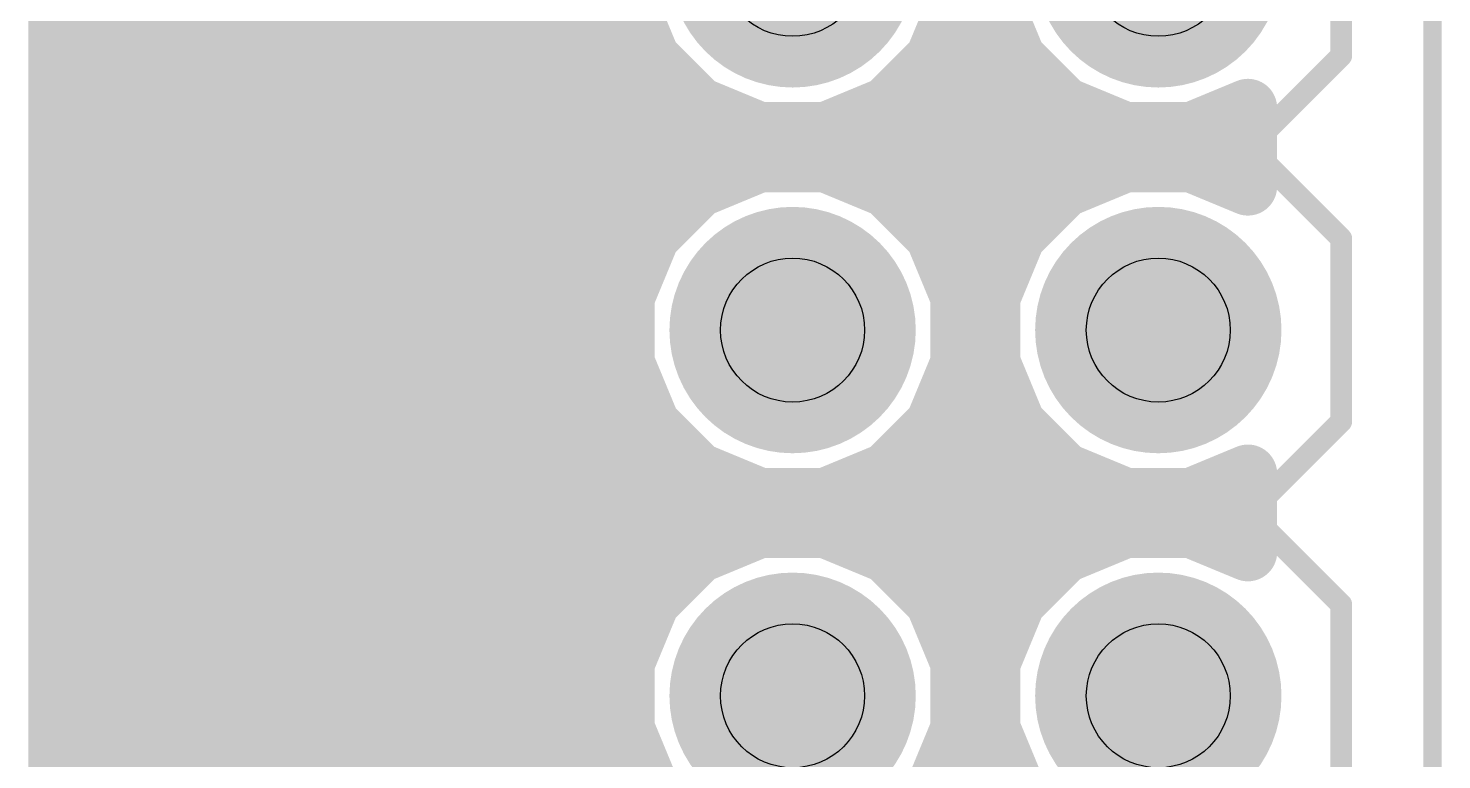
# Model space of a CAD drawing. Extents: x -0.1 to 54.7, y 0 to 86.4.
# Drawn here: x 44.86 to 54.67, y 59.25 to 64.33 of the extents above; entities that cross this region are included whole.
import ezdxf

# ---------------------------------------------------------------- set-up
doc = ezdxf.new("R2010")
doc.units = 0
for name, color, linetype in [('1', 22, 'CONTINUOUS'), ('16', 175, 'CONTINUOUS'), ('17', 82, 'CONTINUOUS'), ('20', 7, 'CONTINUOUS'), ('21', 253, 'CONTINUOUS'), ('29', 253, 'CONTINUOUS'), ('30', 253, 'CONTINUOUS'), ('44', 253, 'CONTINUOUS'), ('51', 253, 'CONTINUOUS')]:
    doc.layers.add(name, color=color, linetype=linetype)

# ---------------------------------------------------------------- blocks, each defined once
blk = doc.blocks.new('RECT')
blk.add_solid([(-0.5, -0.5), (0.5, -0.5), (-0.5, 0.5), (0.5, 0.5)])
blk = doc.blocks.new('ROUNDP')
at = {"const_width": 0.5}
blk.add_lwpolyline([(0, -0.25, 1), (0, 0.25, 1), (0, -0.25)], format="xyb", dxfattribs=at)

msp = doc.modelspace()

# ---------------------------------------------------------------- linework, layer by layer
at = {"layer": '1', "const_width": 0.4064}
for points in [[(46.3296, 49.7825), (46.3296, 76.3213)], [(45.72, 76.2), (45.72, 49.53)], [(49.0046, 64.5392), (49.1813, 64.1127)], [(51.1487, 64.1127), (51.3254, 64.5392)], [(51.5446, 64.5392), (51.7213, 64.1127)], [(46.3296, 64.2112), (49.1405, 64.2112)], [(51.1895, 64.2112), (51.6805, 64.2112)], [(49.1813, 64.1127), (49.5077, 63.7863)], [(50.8223, 63.7863), (51.1487, 64.1127)], [(51.7213, 64.1127), (52.0477, 63.7863)], [(46.3296, 63.8048), (49.4891, 63.8048)], [(50.8409, 63.8048), (52.0291, 63.8048)], [(49.5077, 63.7863), (49.9342, 63.6096)], [(50.3958, 63.6096), (50.8223, 63.7863)], [(52.0477, 63.7863), (52.4742, 63.6096)], [(52.9358, 63.6096), (53.3273, 63.7718)], [(53.3273, 63.7718), (53.3273, 63.2282)], [(49.9342, 63.6096), (50.3958, 63.6096)], [(52.4742, 63.6096), (52.9358, 63.6096)], [(46.3296, 63.3984), (53.3273, 63.3984)], [(49.9342, 63.3904), (49.5077, 63.2137)], [(50.3958, 63.3904), (49.9342, 63.3904)], [(50.8223, 63.2137), (50.3958, 63.3904)], [(52.4742, 63.3904), (52.0477, 63.2137)], [(52.9358, 63.3904), (52.4742, 63.3904)], [(53.3273, 63.2282), (52.9358, 63.3904)], [(49.5077, 63.2137), (49.1813, 62.8873)], [(51.1487, 62.8873), (50.8223, 63.2137)], [(52.0477, 63.2137), (51.7213, 62.8873)], [(46.3296, 62.992), (49.2859, 62.992)], [(51.0441, 62.992), (51.8259, 62.992)], [(49.1813, 62.8873), (49.0046, 62.4608)], [(51.3254, 62.4608), (51.1487, 62.8873)], [(51.7213, 62.8873), (51.5446, 62.4608)], [(46.3296, 62.5856), (49.0563, 62.5856)], [(51.2737, 62.5856), (51.5963, 62.5856)], [(49.0046, 62.4608), (49.0046, 61.9992)], [(51.3254, 61.9992), (51.3254, 62.4608)], [(51.5446, 62.4608), (51.5446, 61.9992)], [(46.3296, 62.1792), (49.0046, 62.1792)], [(51.3254, 62.1792), (51.5446, 62.1792)], [(49.0046, 61.9992), (49.1813, 61.5727)], [(51.1487, 61.5727), (51.3254, 61.9992)], [(51.5446, 61.9992), (51.7213, 61.5727)], [(46.3296, 61.7728), (49.0984, 61.7728)], [(51.2316, 61.7728), (51.6384, 61.7728)], [(49.1813, 61.5727), (49.5077, 61.2463)], [(50.8223, 61.2463), (51.1487, 61.5727)], [(51.7213, 61.5727), (52.0477, 61.2463)], [(46.3296, 61.3664), (49.3875, 61.3664)], [(50.9425, 61.3664), (51.9275, 61.3664)], [(49.5077, 61.2463), (49.9342, 61.0696)], [(50.3958, 61.0696), (50.8223, 61.2463)], [(52.0477, 61.2463), (52.4742, 61.0696)], [(52.9358, 61.0696), (53.3273, 61.2318)], [(53.3273, 61.2318), (53.3273, 60.6882)], [(49.9342, 61.0696), (50.3958, 61.0696)], [(52.4742, 61.0696), (52.9358, 61.0696)], [(46.3296, 60.96), (53.3273, 60.96)], [(49.9342, 60.8504), (49.5077, 60.6737)], [(50.3958, 60.8504), (49.9342, 60.8504)], [(50.8223, 60.6737), (50.3958, 60.8504)], [(52.4742, 60.8504), (52.0477, 60.6737)], [(52.9358, 60.8504), (52.4742, 60.8504)], [(53.3273, 60.6882), (52.9358, 60.8504)], [(49.5077, 60.6737), (49.1813, 60.3473)], [(51.1487, 60.3473), (50.8223, 60.6737)], [(52.0477, 60.6737), (51.7213, 60.3473)], [(46.3296, 60.5536), (49.3875, 60.5536)], [(50.9425, 60.5536), (51.9275, 60.5536)], [(49.1813, 60.3473), (49.0046, 59.9208)], [(51.3254, 59.9208), (51.1487, 60.3473)], [(51.7213, 60.3473), (51.5446, 59.9208)], [(46.3296, 60.1472), (49.0984, 60.1472)], [(51.2316, 60.1472), (51.6384, 60.1472)], [(49.0046, 59.9208), (49.0046, 59.4592)], [(51.3254, 59.4592), (51.3254, 59.9208)], [(51.5446, 59.9208), (51.5446, 59.4592)], [(46.3296, 59.7408), (49.0046, 59.7408)], [(51.3254, 59.7408), (51.5446, 59.7408)], [(49.0046, 59.4592), (49.1813, 59.0327)], [(51.1487, 59.0327), (51.3254, 59.4592)], [(51.5446, 59.4592), (51.7213, 59.0327)], [(46.3296, 59.3344), (49.0563, 59.3344)], [(51.2737, 59.3344), (51.5963, 59.3344)]]:
    msp.add_lwpolyline(points, dxfattribs=at)
at = {"layer": '1', "const_width": 0.2032}
for points in [[(46.3296, 64.3128, 1), (46.3296, 64.1096)], [(49.1405, 64.1096, 1), (49.1405, 64.3128)], [(51.1895, 64.3128, 1), (51.1895, 64.1096)], [(51.6805, 64.1096, 1), (51.6805, 64.3128)], [(49.2531, 64.1845, 1), (49.1094, 64.0408)], [(51.2206, 64.0408, 1), (51.0769, 64.1845)], [(51.7931, 64.1845, 1), (51.6494, 64.0408)], [(49.0874, 64.0738, 1), (49.2751, 64.1516)], [(51.0549, 64.1516, 1), (51.2426, 64.0738)], [(51.6274, 64.0738, 1), (51.8151, 64.1516)], [(46.3296, 63.9064, 1), (46.3296, 63.7032)], [(49.4891, 63.7032, 1), (49.4891, 63.9064)], [(50.8409, 63.9064, 1), (50.8409, 63.7032)], [(52.0291, 63.7032, 1), (52.0291, 63.9064)], [(49.5466, 63.8801, 1), (49.4688, 63.6924)], [(49.4358, 63.7144, 1), (49.5795, 63.8581)], [(50.7505, 63.8581, 1), (50.8942, 63.7144)], [(50.8612, 63.6924, 1), (50.7834, 63.8801)], [(52.0866, 63.8801, 1), (52.0088, 63.6924)], [(51.9758, 63.7144, 1), (52.1195, 63.8581)], [(53.4289, 63.7718, 1), (53.2257, 63.7718)], [(53.3662, 63.6779, 1), (53.2884, 63.8656)], [(49.9342, 63.7112, 1), (49.9342, 63.508)], [(50.3958, 63.508, 1), (50.3958, 63.7112)], [(52.4742, 63.7112, 1), (52.4742, 63.508)], [(52.9358, 63.508, 1), (52.9358, 63.7112)], [(49.8953, 63.5157, 1), (49.9731, 63.7035)], [(50.3569, 63.7035, 1), (50.4347, 63.5157)], [(52.4353, 63.5157, 1), (52.5131, 63.7035)], [(52.8969, 63.7035, 1), (52.9747, 63.5157)], [(46.3296, 63.5, 1), (46.3296, 63.2968)], [(49.9342, 63.492, 1), (49.9342, 63.2888)], [(49.9731, 63.2965, 1), (49.8953, 63.4843)], [(50.4347, 63.4843, 1), (50.3569, 63.2965)], [(50.3958, 63.2888, 1), (50.3958, 63.492)], [(52.4742, 63.492, 1), (52.4742, 63.2888)], [(52.5131, 63.2965, 1), (52.4353, 63.4843)], [(52.9747, 63.4843, 1), (52.8969, 63.2965)], [(52.9358, 63.2888, 1), (52.9358, 63.492)], [(53.3273, 63.2968, 1), (53.3273, 63.5)], [(53.2884, 63.1344, 1), (53.3662, 63.3221)], [(49.4688, 63.3076, 1), (49.5466, 63.1199)], [(49.5795, 63.1419, 1), (49.4358, 63.2856)], [(50.8942, 63.2856, 1), (50.7505, 63.1419)], [(50.7834, 63.1199, 1), (50.8612, 63.3076)], [(52.0088, 63.3076, 1), (52.0866, 63.1199)], [(52.1195, 63.1419, 1), (51.9758, 63.2856)], [(53.2257, 63.2282, 1), (53.4289, 63.2282)], [(46.3296, 63.0936, 1), (46.3296, 62.8904)], [(49.2859, 62.8904, 1), (49.2859, 63.0936)], [(51.0441, 63.0936, 1), (51.0441, 62.8904)], [(51.8259, 62.8904, 1), (51.8259, 63.0936)], [(49.1094, 62.9592, 1), (49.2531, 62.8155)], [(49.2751, 62.8484, 1), (49.0874, 62.9262)], [(51.2426, 62.9262, 1), (51.0549, 62.8484)], [(51.0769, 62.8155, 1), (51.2206, 62.9592)], [(51.6494, 62.9592, 1), (51.7931, 62.8155)], [(51.8151, 62.8484, 1), (51.6274, 62.9262)], [(46.3296, 62.6872, 1), (46.3296, 62.484)], [(49.0563, 62.484, 1), (49.0563, 62.6872)], [(51.2737, 62.6872, 1), (51.2737, 62.484)], [(51.5963, 62.484, 1), (51.5963, 62.6872)], [(49.1062, 62.4608, 1), (48.903, 62.4608)], [(51.427, 62.4608, 1), (51.2238, 62.4608)], [(51.6462, 62.4608, 1), (51.443, 62.4608)], [(48.9107, 62.4997, 1), (49.0985, 62.4219)], [(51.2315, 62.4219, 1), (51.4193, 62.4997)], [(51.4507, 62.4997, 1), (51.6385, 62.4219)], [(46.3296, 62.2808, 1), (46.3296, 62.0776)], [(49.0046, 62.0776, 1), (49.0046, 62.2808)], [(51.3254, 62.2808, 1), (51.3254, 62.0776)], [(51.5446, 62.0776, 1), (51.5446, 62.2808)], [(49.0985, 62.0381, 1), (48.9107, 61.9603)], [(51.4193, 61.9603, 1), (51.2315, 62.0381)], [(51.6385, 62.0381, 1), (51.4507, 61.9603)], [(48.903, 61.9992, 1), (49.1062, 61.9992)], [(51.2238, 61.9992, 1), (51.427, 61.9992)], [(51.443, 61.9992, 1), (51.6462, 61.9992)], [(46.3296, 61.8744, 1), (46.3296, 61.6712)], [(49.0984, 61.6712, 1), (49.0984, 61.8744)], [(51.2316, 61.8744, 1), (51.2316, 61.6712)], [(51.6384, 61.6712, 1), (51.6384, 61.8744)], [(49.2531, 61.6445, 1), (49.1094, 61.5008)], [(51.2206, 61.5008, 1), (51.0769, 61.6445)], [(51.7931, 61.6445, 1), (51.6494, 61.5008)], [(49.0874, 61.5338, 1), (49.2751, 61.6116)], [(51.0549, 61.6116, 1), (51.2426, 61.5338)], [(51.6274, 61.5338, 1), (51.8151, 61.6116)], [(46.3296, 61.468, 1), (46.3296, 61.2648)], [(49.3875, 61.2648, 1), (49.3875, 61.468)], [(50.9425, 61.468, 1), (50.9425, 61.2648)], [(51.9275, 61.2648, 1), (51.9275, 61.468)], [(49.5466, 61.3401, 1), (49.4688, 61.1524)], [(49.4358, 61.1744, 1), (49.5795, 61.3181)], [(50.7505, 61.3181, 1), (50.8942, 61.1744)], [(50.8612, 61.1524, 1), (50.7834, 61.3401)], [(52.0866, 61.3401, 1), (52.0088, 61.1524)], [(51.9758, 61.1744, 1), (52.1195, 61.3181)], [(53.4289, 61.2318, 1), (53.2257, 61.2318)], [(53.3662, 61.1379, 1), (53.2884, 61.3256)], [(49.9342, 61.1712, 1), (49.9342, 60.968)], [(49.8953, 60.9757, 1), (49.9731, 61.1635)], [(50.3569, 61.1635, 1), (50.4347, 60.9757)], [(50.3958, 60.968, 1), (50.3958, 61.1712)], [(52.4742, 61.1712, 1), (52.4742, 60.968)], [(52.4353, 60.9757, 1), (52.5131, 61.1635)], [(52.8969, 61.1635, 1), (52.9747, 60.9757)], [(52.9358, 60.968, 1), (52.9358, 61.1712)], [(46.3296, 61.0616, 1), (46.3296, 60.8584)], [(53.3273, 60.8584, 1), (53.3273, 61.0616)], [(49.9342, 60.952, 1), (49.9342, 60.7488)], [(49.9731, 60.7565, 1), (49.8953, 60.9443)], [(50.4347, 60.9443, 1), (50.3569, 60.7565)], [(50.3958, 60.7488, 1), (50.3958, 60.952)], [(52.4742, 60.952, 1), (52.4742, 60.7488)], [(52.5131, 60.7565, 1), (52.4353, 60.9443)], [(52.9747, 60.9443, 1), (52.8969, 60.7565)], [(52.9358, 60.7488, 1), (52.9358, 60.952)], [(49.4688, 60.7676, 1), (49.5466, 60.5799)], [(49.5795, 60.6019, 1), (49.4358, 60.7456)], [(50.8942, 60.7456, 1), (50.7505, 60.6019)], [(50.7834, 60.5799, 1), (50.8612, 60.7676)], [(52.0088, 60.7676, 1), (52.0866, 60.5799)], [(52.1195, 60.6019, 1), (51.9758, 60.7456)], [(53.2884, 60.5944, 1), (53.3662, 60.7821)], [(53.2257, 60.6882, 1), (53.4289, 60.6882)], [(46.3296, 60.6552, 1), (46.3296, 60.452)], [(49.3875, 60.452, 1), (49.3875, 60.6552)], [(50.9425, 60.6552, 1), (50.9425, 60.452)], [(51.9275, 60.452, 1), (51.9275, 60.6552)], [(49.1094, 60.4192, 1), (49.2531, 60.2755)], [(49.2751, 60.3084, 1), (49.0874, 60.3862)], [(51.2426, 60.3862, 1), (51.0549, 60.3084)], [(51.0769, 60.2755, 1), (51.2206, 60.4192)], [(51.6494, 60.4192, 1), (51.7931, 60.2755)], [(51.8151, 60.3084, 1), (51.6274, 60.3862)], [(46.3296, 60.2488, 1), (46.3296, 60.0456)], [(49.0984, 60.0456, 1), (49.0984, 60.2488)], [(51.2316, 60.2488, 1), (51.2316, 60.0456)], [(51.6384, 60.0456, 1), (51.6384, 60.2488)], [(49.1062, 59.9208, 1), (48.903, 59.9208)], [(51.427, 59.9208, 1), (51.2238, 59.9208)], [(51.6462, 59.9208, 1), (51.443, 59.9208)], [(48.9107, 59.9597, 1), (49.0985, 59.8819)], [(51.2315, 59.8819, 1), (51.4193, 59.9597)], [(51.4507, 59.9597, 1), (51.6385, 59.8819)], [(46.3296, 59.8424, 1), (46.3296, 59.6392)], [(49.0046, 59.6392, 1), (49.0046, 59.8424)], [(51.3254, 59.8424, 1), (51.3254, 59.6392)], [(51.5446, 59.6392, 1), (51.5446, 59.8424)], [(49.0985, 59.4981, 1), (48.9107, 59.4203)], [(51.4193, 59.4203, 1), (51.2315, 59.4981)], [(51.6385, 59.4981, 1), (51.4507, 59.4203)], [(46.3296, 59.436, 1), (46.3296, 59.2328)], [(48.903, 59.4592, 1), (49.1062, 59.4592)], [(49.0563, 59.2328, 1), (49.0563, 59.436)], [(51.2737, 59.436, 1), (51.2737, 59.2328)], [(51.2238, 59.4592, 1), (51.427, 59.4592)], [(51.443, 59.4592, 1), (51.6462, 59.4592)], [(51.5963, 59.2328, 1), (51.5963, 59.436)]]:
    msp.add_lwpolyline(points, format="xyb", dxfattribs=at)
at = {"layer": '16', "const_width": 0.4064}
for points in [[(45.0596, 53.5925), (45.0596, 76.3213)], [(49.0046, 64.5392), (49.1813, 64.1127)], [(51.1487, 64.1127), (51.3254, 64.5392)], [(51.5446, 64.5392), (51.7213, 64.1127)], [(45.0596, 64.2112), (49.1405, 64.2112)], [(51.1895, 64.2112), (51.6805, 64.2112)], [(49.1813, 64.1127), (49.5077, 63.7863)], [(50.8223, 63.7863), (51.1487, 64.1127)], [(51.7213, 64.1127), (52.0477, 63.7863)], [(45.0596, 63.8048), (49.4891, 63.8048)], [(50.8409, 63.8048), (52.0291, 63.8048)], [(49.5077, 63.7863), (49.9342, 63.6096)], [(50.3958, 63.6096), (50.8223, 63.7863)], [(52.0477, 63.7863), (52.4742, 63.6096)], [(52.9358, 63.6096), (53.3273, 63.7718)], [(53.3273, 63.7718), (53.3273, 63.2282)], [(49.9342, 63.6096), (50.3958, 63.6096)], [(52.4742, 63.6096), (52.9358, 63.6096)], [(45.0596, 63.3984), (53.3273, 63.3984)], [(49.9342, 63.3904), (49.5077, 63.2137)], [(50.3958, 63.3904), (49.9342, 63.3904)], [(50.8223, 63.2137), (50.3958, 63.3904)], [(52.4742, 63.3904), (52.0477, 63.2137)], [(52.9358, 63.3904), (52.4742, 63.3904)], [(53.3273, 63.2282), (52.9358, 63.3904)], [(49.5077, 63.2137), (49.1813, 62.8873)], [(51.1487, 62.8873), (50.8223, 63.2137)], [(52.0477, 63.2137), (51.7213, 62.8873)], [(45.0596, 62.992), (49.2859, 62.992)], [(51.0441, 62.992), (51.8259, 62.992)], [(49.1813, 62.8873), (49.0046, 62.4608)], [(51.3254, 62.4608), (51.1487, 62.8873)], [(51.7213, 62.8873), (51.5446, 62.4608)], [(45.0596, 62.5856), (49.0563, 62.5856)], [(51.2737, 62.5856), (51.5963, 62.5856)], [(49.0046, 62.4608), (49.0046, 61.9992)], [(51.3254, 61.9992), (51.3254, 62.4608)], [(51.5446, 62.4608), (51.5446, 61.9992)], [(45.0596, 62.1792), (49.0046, 62.1792)], [(51.3254, 62.1792), (51.5446, 62.1792)], [(49.0046, 61.9992), (49.1813, 61.5727)], [(51.1487, 61.5727), (51.3254, 61.9992)], [(51.5446, 61.9992), (51.7213, 61.5727)], [(45.0596, 61.7728), (49.0984, 61.7728)], [(51.2316, 61.7728), (51.6384, 61.7728)], [(49.1813, 61.5727), (49.5077, 61.2463)], [(50.8223, 61.2463), (51.1487, 61.5727)], [(51.7213, 61.5727), (52.0477, 61.2463)], [(45.0596, 61.3664), (49.3875, 61.3664)], [(50.9425, 61.3664), (51.9275, 61.3664)], [(49.5077, 61.2463), (49.9342, 61.0696)], [(50.3958, 61.0696), (50.8223, 61.2463)], [(52.0477, 61.2463), (52.4742, 61.0696)], [(52.9358, 61.0696), (53.3273, 61.2318)], [(53.3273, 61.2318), (53.3273, 60.6882)], [(49.9342, 61.0696), (50.3958, 61.0696)], [(52.4742, 61.0696), (52.9358, 61.0696)], [(45.0596, 60.96), (53.3273, 60.96)], [(49.9342, 60.8504), (49.5077, 60.6737)], [(50.3958, 60.8504), (49.9342, 60.8504)], [(50.8223, 60.6737), (50.3958, 60.8504)], [(52.4742, 60.8504), (52.0477, 60.6737)], [(52.9358, 60.8504), (52.4742, 60.8504)], [(53.3273, 60.6882), (52.9358, 60.8504)], [(49.5077, 60.6737), (49.1813, 60.3473)], [(51.1487, 60.3473), (50.8223, 60.6737)], [(52.0477, 60.6737), (51.7213, 60.3473)], [(45.0596, 60.5536), (49.3875, 60.5536)], [(50.9425, 60.5536), (51.9275, 60.5536)], [(49.1813, 60.3473), (49.0046, 59.9208)], [(51.3254, 59.9208), (51.1487, 60.3473)], [(51.7213, 60.3473), (51.5446, 59.9208)], [(45.0596, 60.1472), (49.0984, 60.1472)], [(51.2316, 60.1472), (51.6384, 60.1472)], [(49.0046, 59.9208), (49.0046, 59.4592)], [(51.3254, 59.4592), (51.3254, 59.9208)], [(51.5446, 59.9208), (51.5446, 59.4592)], [(45.0596, 59.7408), (49.0046, 59.7408)], [(51.3254, 59.7408), (51.5446, 59.7408)], [(49.0046, 59.4592), (49.1813, 59.0327)], [(51.1487, 59.0327), (51.3254, 59.4592)], [(51.5446, 59.4592), (51.7213, 59.0327)], [(45.0596, 59.3344), (49.0563, 59.3344)], [(51.2737, 59.3344), (51.5963, 59.3344)]]:
    msp.add_lwpolyline(points, dxfattribs=at)
at = {"layer": '16', "const_width": 0.2032}
for points in [[(45.0596, 64.3128, 1), (45.0596, 64.1096)], [(49.1405, 64.1096, 1), (49.1405, 64.3128)], [(51.1895, 64.3128, 1), (51.1895, 64.1096)], [(51.6805, 64.1096, 1), (51.6805, 64.3128)], [(49.2531, 64.1845, 1), (49.1094, 64.0408)], [(51.2206, 64.0408, 1), (51.0769, 64.1845)], [(51.7931, 64.1845, 1), (51.6494, 64.0408)], [(49.0874, 64.0738, 1), (49.2751, 64.1516)], [(51.0549, 64.1516, 1), (51.2426, 64.0738)], [(51.6274, 64.0738, 1), (51.8151, 64.1516)], [(45.0596, 63.9064, 1), (45.0596, 63.7032)], [(49.4891, 63.7032, 1), (49.4891, 63.9064)], [(50.8409, 63.9064, 1), (50.8409, 63.7032)], [(52.0291, 63.7032, 1), (52.0291, 63.9064)], [(49.5466, 63.8801, 1), (49.4688, 63.6924)], [(49.4358, 63.7144, 1), (49.5795, 63.8581)], [(50.7505, 63.8581, 1), (50.8942, 63.7144)], [(50.8612, 63.6924, 1), (50.7834, 63.8801)], [(52.0866, 63.8801, 1), (52.0088, 63.6924)], [(51.9758, 63.7144, 1), (52.1195, 63.8581)], [(53.4289, 63.7718, 1), (53.2257, 63.7718)], [(53.3662, 63.6779, 1), (53.2884, 63.8656)], [(49.9342, 63.7112, 1), (49.9342, 63.508)], [(50.3958, 63.508, 1), (50.3958, 63.7112)], [(52.4742, 63.7112, 1), (52.4742, 63.508)], [(52.9358, 63.508, 1), (52.9358, 63.7112)], [(49.8953, 63.5157, 1), (49.9731, 63.7035)], [(50.3569, 63.7035, 1), (50.4347, 63.5157)], [(52.4353, 63.5157, 1), (52.5131, 63.7035)], [(52.8969, 63.7035, 1), (52.9747, 63.5157)], [(45.0596, 63.5, 1), (45.0596, 63.2968)], [(49.9342, 63.492, 1), (49.9342, 63.2888)], [(49.9731, 63.2965, 1), (49.8953, 63.4843)], [(50.4347, 63.4843, 1), (50.3569, 63.2965)], [(50.3958, 63.2888, 1), (50.3958, 63.492)], [(52.4742, 63.492, 1), (52.4742, 63.2888)], [(52.5131, 63.2965, 1), (52.4353, 63.4843)], [(52.9747, 63.4843, 1), (52.8969, 63.2965)], [(52.9358, 63.2888, 1), (52.9358, 63.492)], [(53.3273, 63.2968, 1), (53.3273, 63.5)], [(53.2884, 63.1344, 1), (53.3662, 63.3221)], [(49.4688, 63.3076, 1), (49.5466, 63.1199)], [(49.5795, 63.1419, 1), (49.4358, 63.2856)], [(50.8942, 63.2856, 1), (50.7505, 63.1419)], [(50.7834, 63.1199, 1), (50.8612, 63.3076)], [(52.0088, 63.3076, 1), (52.0866, 63.1199)], [(52.1195, 63.1419, 1), (51.9758, 63.2856)], [(53.2257, 63.2282, 1), (53.4289, 63.2282)], [(45.0596, 63.0936, 1), (45.0596, 62.8904)], [(49.2859, 62.8904, 1), (49.2859, 63.0936)], [(51.0441, 63.0936, 1), (51.0441, 62.8904)], [(51.8259, 62.8904, 1), (51.8259, 63.0936)], [(49.1094, 62.9592, 1), (49.2531, 62.8155)], [(49.2751, 62.8484, 1), (49.0874, 62.9262)], [(51.2426, 62.9262, 1), (51.0549, 62.8484)], [(51.0769, 62.8155, 1), (51.2206, 62.9592)], [(51.6494, 62.9592, 1), (51.7931, 62.8155)], [(51.8151, 62.8484, 1), (51.6274, 62.9262)], [(45.0596, 62.6872, 1), (45.0596, 62.484)], [(49.0563, 62.484, 1), (49.0563, 62.6872)], [(51.2737, 62.6872, 1), (51.2737, 62.484)], [(51.5963, 62.484, 1), (51.5963, 62.6872)], [(49.1062, 62.4608, 1), (48.903, 62.4608)], [(51.427, 62.4608, 1), (51.2238, 62.4608)], [(51.6462, 62.4608, 1), (51.443, 62.4608)], [(48.9107, 62.4997, 1), (49.0985, 62.4219)], [(51.2315, 62.4219, 1), (51.4193, 62.4997)], [(51.4507, 62.4997, 1), (51.6385, 62.4219)], [(45.0596, 62.2808, 1), (45.0596, 62.0776)], [(49.0046, 62.0776, 1), (49.0046, 62.2808)], [(51.3254, 62.2808, 1), (51.3254, 62.0776)], [(51.5446, 62.0776, 1), (51.5446, 62.2808)], [(49.0985, 62.0381, 1), (48.9107, 61.9603)], [(51.4193, 61.9603, 1), (51.2315, 62.0381)], [(51.6385, 62.0381, 1), (51.4507, 61.9603)], [(48.903, 61.9992, 1), (49.1062, 61.9992)], [(51.2238, 61.9992, 1), (51.427, 61.9992)], [(51.443, 61.9992, 1), (51.6462, 61.9992)], [(45.0596, 61.8744, 1), (45.0596, 61.6712)], [(49.0984, 61.6712, 1), (49.0984, 61.8744)], [(51.2316, 61.8744, 1), (51.2316, 61.6712)], [(51.6384, 61.6712, 1), (51.6384, 61.8744)], [(49.2531, 61.6445, 1), (49.1094, 61.5008)], [(51.2206, 61.5008, 1), (51.0769, 61.6445)], [(51.7931, 61.6445, 1), (51.6494, 61.5008)], [(49.0874, 61.5338, 1), (49.2751, 61.6116)], [(51.0549, 61.6116, 1), (51.2426, 61.5338)], [(51.6274, 61.5338, 1), (51.8151, 61.6116)], [(45.0596, 61.468, 1), (45.0596, 61.2648)], [(49.3875, 61.2648, 1), (49.3875, 61.468)], [(50.9425, 61.468, 1), (50.9425, 61.2648)], [(51.9275, 61.2648, 1), (51.9275, 61.468)], [(49.5466, 61.3401, 1), (49.4688, 61.1524)], [(49.4358, 61.1744, 1), (49.5795, 61.3181)], [(50.7505, 61.3181, 1), (50.8942, 61.1744)], [(50.8612, 61.1524, 1), (50.7834, 61.3401)], [(52.0866, 61.3401, 1), (52.0088, 61.1524)], [(51.9758, 61.1744, 1), (52.1195, 61.3181)], [(53.4289, 61.2318, 1), (53.2257, 61.2318)], [(53.3662, 61.1379, 1), (53.2884, 61.3256)], [(49.9342, 61.1712, 1), (49.9342, 60.968)], [(49.8953, 60.9757, 1), (49.9731, 61.1635)], [(50.3569, 61.1635, 1), (50.4347, 60.9757)], [(50.3958, 60.968, 1), (50.3958, 61.1712)], [(52.4742, 61.1712, 1), (52.4742, 60.968)], [(52.4353, 60.9757, 1), (52.5131, 61.1635)], [(52.8969, 61.1635, 1), (52.9747, 60.9757)], [(52.9358, 60.968, 1), (52.9358, 61.1712)], [(45.0596, 61.0616, 1), (45.0596, 60.8584)], [(53.3273, 60.8584, 1), (53.3273, 61.0616)], [(49.9342, 60.952, 1), (49.9342, 60.7488)], [(49.9731, 60.7565, 1), (49.8953, 60.9443)], [(50.4347, 60.9443, 1), (50.3569, 60.7565)], [(50.3958, 60.7488, 1), (50.3958, 60.952)], [(52.4742, 60.952, 1), (52.4742, 60.7488)], [(52.5131, 60.7565, 1), (52.4353, 60.9443)], [(52.9747, 60.9443, 1), (52.8969, 60.7565)], [(52.9358, 60.7488, 1), (52.9358, 60.952)], [(49.4688, 60.7676, 1), (49.5466, 60.5799)], [(49.5795, 60.6019, 1), (49.4358, 60.7456)], [(50.8942, 60.7456, 1), (50.7505, 60.6019)], [(50.7834, 60.5799, 1), (50.8612, 60.7676)], [(52.0088, 60.7676, 1), (52.0866, 60.5799)], [(52.1195, 60.6019, 1), (51.9758, 60.7456)], [(53.2884, 60.5944, 1), (53.3662, 60.7821)], [(53.2257, 60.6882, 1), (53.4289, 60.6882)], [(45.0596, 60.6552, 1), (45.0596, 60.452)], [(49.3875, 60.452, 1), (49.3875, 60.6552)], [(50.9425, 60.6552, 1), (50.9425, 60.452)], [(51.9275, 60.452, 1), (51.9275, 60.6552)], [(49.1094, 60.4192, 1), (49.2531, 60.2755)], [(49.2751, 60.3084, 1), (49.0874, 60.3862)], [(51.2426, 60.3862, 1), (51.0549, 60.3084)], [(51.0769, 60.2755, 1), (51.2206, 60.4192)], [(51.6494, 60.4192, 1), (51.7931, 60.2755)], [(51.8151, 60.3084, 1), (51.6274, 60.3862)], [(45.0596, 60.2488, 1), (45.0596, 60.0456)], [(49.0984, 60.0456, 1), (49.0984, 60.2488)], [(51.2316, 60.2488, 1), (51.2316, 60.0456)], [(51.6384, 60.0456, 1), (51.6384, 60.2488)], [(49.1062, 59.9208, 1), (48.903, 59.9208)], [(51.427, 59.9208, 1), (51.2238, 59.9208)], [(51.6462, 59.9208, 1), (51.443, 59.9208)], [(48.9107, 59.9597, 1), (49.0985, 59.8819)], [(51.2315, 59.8819, 1), (51.4193, 59.9597)], [(51.4507, 59.9597, 1), (51.6385, 59.8819)], [(45.0596, 59.8424, 1), (45.0596, 59.6392)], [(49.0046, 59.6392, 1), (49.0046, 59.8424)], [(51.3254, 59.8424, 1), (51.3254, 59.6392)], [(51.5446, 59.6392, 1), (51.5446, 59.8424)], [(49.0985, 59.4981, 1), (48.9107, 59.4203)], [(51.4193, 59.4203, 1), (51.2315, 59.4981)], [(51.6385, 59.4981, 1), (51.4507, 59.4203)], [(45.0596, 59.436, 1), (45.0596, 59.2328)], [(48.903, 59.4592, 1), (49.1062, 59.4592)], [(49.0563, 59.2328, 1), (49.0563, 59.436)], [(51.2737, 59.436, 1), (51.2737, 59.2328)], [(51.2238, 59.4592, 1), (51.427, 59.4592)], [(51.443, 59.4592, 1), (51.6462, 59.4592)], [(51.5963, 59.2328, 1), (51.5963, 59.436)]]:
    msp.add_lwpolyline(points, format="xyb", dxfattribs=at)
at = {"layer": '20', "const_width": 0.127}
msp.add_lwpolyline([(54.61, 73.66), (54.61, 14.605)], dxfattribs=at)
at = {"layer": '21', "const_width": 0.1524}
for points in [[(48.895, 65.405), (48.895, 64.135)], [(53.975, 64.135), (53.975, 65.405)], [(49.53, 63.5), (48.895, 64.135)], [(53.975, 64.135), (53.34, 63.5)], [(48.895, 62.865), (49.53, 63.5)], [(49.53, 63.5), (53.34, 63.5)], [(53.34, 63.5), (53.975, 62.865)], [(48.895, 62.865), (48.895, 61.595)], [(53.975, 61.595), (53.975, 62.865)], [(49.53, 60.96), (48.895, 61.595)], [(53.975, 61.595), (53.34, 60.96)], [(48.895, 60.325), (49.53, 60.96)], [(49.53, 60.96), (53.34, 60.96)], [(53.34, 60.96), (53.975, 60.325)], [(48.895, 60.325), (48.895, 59.055)], [(53.975, 59.055), (53.975, 60.325)]]:
    msp.add_lwpolyline(points, dxfattribs=at)
at = {"layer": '21', "const_width": 0.0762}
for points in [[(48.9219, 64.1619, 1), (48.8681, 64.1081)], [(54.0019, 64.1081, 1), (53.9481, 64.1619)], [(48.8569, 64.135, 1), (48.9331, 64.135)], [(53.9369, 64.135, 1), (54.0131, 64.135)], [(49.53, 63.5381, 1), (49.53, 63.4619)], [(49.5569, 63.4731, 1), (49.5031, 63.5269)], [(49.5031, 63.4731, 1), (49.5569, 63.5269)], [(53.3669, 63.5269, 1), (53.3131, 63.4731)], [(53.3131, 63.5269, 1), (53.3669, 63.4731)], [(53.34, 63.4619, 1), (53.34, 63.5381)], [(48.9331, 62.865, 1), (48.8569, 62.865)], [(48.8681, 62.8919, 1), (48.9219, 62.8381)], [(54.0131, 62.865, 1), (53.9369, 62.865)], [(53.9481, 62.8381, 1), (54.0019, 62.8919)], [(48.9219, 61.6219, 1), (48.8681, 61.5681)], [(54.0019, 61.5681, 1), (53.9481, 61.6219)], [(48.8569, 61.595, 1), (48.9331, 61.595)], [(53.9369, 61.595, 1), (54.0131, 61.595)], [(49.53, 60.9981, 1), (49.53, 60.9219)], [(49.5569, 60.9331, 1), (49.5031, 60.9869)], [(49.5031, 60.9331, 1), (49.5569, 60.9869)], [(53.3669, 60.9869, 1), (53.3131, 60.9331)], [(53.3131, 60.9869, 1), (53.3669, 60.9331)], [(53.34, 60.9219, 1), (53.34, 60.9981)], [(48.9331, 60.325, 1), (48.8569, 60.325)], [(48.8681, 60.3519, 1), (48.9219, 60.2981)], [(54.0131, 60.325, 1), (53.9369, 60.325)], [(53.9481, 60.2981, 1), (54.0019, 60.3519)]]:
    msp.add_lwpolyline(points, format="xyb", dxfattribs=at)
at = {"layer": '44'}
for centre in [(50.165, 64.77), (52.705, 64.77), (50.165, 62.23), (52.705, 62.23), (50.165, 59.69), (52.705, 59.69)]:
    msp.add_circle(centre, 0.5, dxfattribs=at)

# ---------------------------------------------------------------- block references
at = {"layer": '17', "xscale": 1.508, "yscale": 1.508, "rotation": 90}
for p in [(50.165, 64.77), (50.165, 64.77), (52.705, 64.77), (52.705, 64.77), (50.165, 62.23), (50.165, 62.23), (52.705, 62.23), (52.705, 62.23), (50.165, 59.69), (50.165, 59.69), (52.705, 59.69), (52.705, 59.69)]:
    msp.add_blockref('ROUNDP', p, dxfattribs=at)
at = {"layer": '29', "xscale": 1.7112, "yscale": 1.7112, "rotation": 90}
for p in [(50.165, 64.77), (52.705, 64.77), (50.165, 62.23), (52.705, 62.23), (50.165, 59.69), (52.705, 59.69)]:
    msp.add_blockref('ROUNDP', p, dxfattribs=at)
at = {"layer": '30', "xscale": 1.7112, "yscale": 1.7112, "rotation": 90}
for p in [(50.165, 64.77), (52.705, 64.77), (50.165, 62.23), (52.705, 62.23), (50.165, 59.69), (52.705, 59.69)]:
    msp.add_blockref('ROUNDP', p, dxfattribs=at)
at = {"layer": '51', "xscale": 0.508, "yscale": 0.508, "rotation": 90}
for p in [(50.165, 62.23), (52.705, 62.23), (50.165, 59.69), (52.705, 59.69)]:
    msp.add_blockref('RECT', p, dxfattribs=at)

doc.saveas('drawing.dxf')
